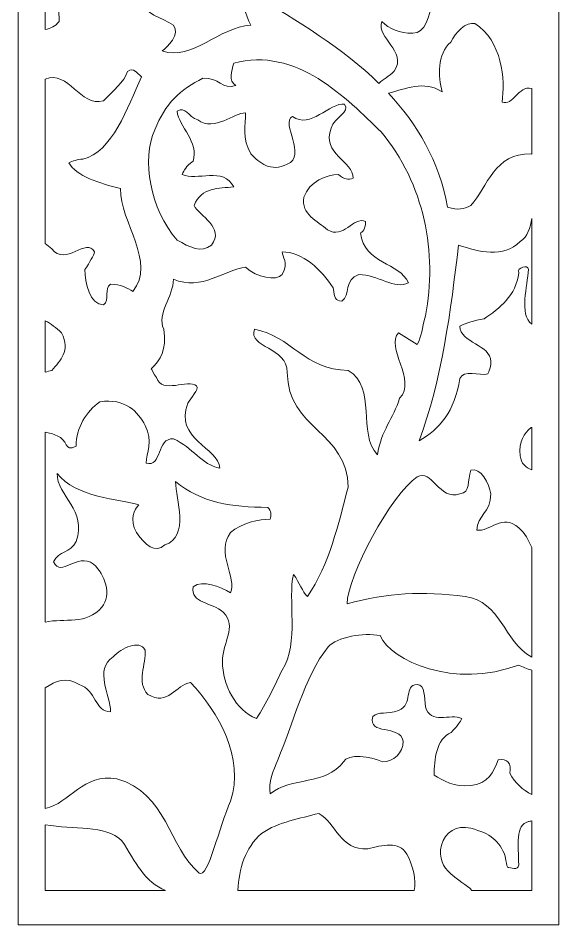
# Model space of a CAD drawing. Header units: centimetres. Extents: x -9 to 9, y -13.9 to 14.2.
# Drawn here: x 0.75 to 9, y -13.91 to -0.08 of the extents above; entities that cross this region are included whole.
import ezdxf

# ---------------------------------------------------------------- set-up
doc = ezdxf.new("R2010")
doc.units = ezdxf.units.CM
doc.header["$MEASUREMENT"] = 0
doc.layers.add('layer 1', color=7, linetype='Continuous')

msp = doc.modelspace()

# ---------------------------------------------------------------- linework, layer by layer
at = {"layer": 'layer 1', "color": 242, "lineweight": 9}
for points, knots in [([(8.99591, 14.24169), (8.99591, 14.24169), (0.754, 14.24169), (0.754, 14.24169), (0.754, 14.24169), (0.754, 14.24169), (0.754, -13.91), (0.754, -13.91), (0.754, -13.91), (0.754, -13.91), (8.99591, -13.91), (8.99591, -13.91), (8.99591, -13.91), (8.99591, -13.91), (8.99591, 14.24169), (8.99591, 14.24169)], [0, 0, 0, 0, 0.2, 0.2, 0.2, 0.2, 0.4, 0.4, 0.4, 0.4, 0.6, 0.6, 0.6, 0.6, 1, 1, 1, 1]), ([(6.25274, -1.07661), (5.70512, -0.54244), (5.01595, -0.12232), (4.33094, 0.28313), (4.33094, 0.28313), (4.12677, 0.22825), (4.22099, -0.03889), (4.29953, -0.18819), (4.29953, -0.18819), (3.8126, -0.21187), (3.41992, -0.73816), (2.94872, -0.58103), (2.94872, -0.58103), (3.02725, -0.52601), (3.23142, -0.32175), (3.12138, -0.18819), (3.12138, -0.18819), (2.94872, -0.06246), (2.65028, -0.03889), (2.65028, 0.22825), (2.65028, 0.22825), (2.68951, 0.46396), (2.76023, 0.72322), (2.94872, 0.72322), (2.94872, 0.72322), (3.1529, 0.72322), (3.30997, 0.65251), (3.41992, 0.54253), (3.41992, 0.54253), (3.51416, 0.80181), (3.02725, 0.99037), (3.23142, 1.30465), (3.23142, 1.30465), (3.31616, 1.3805), (3.40595, 1.431), (3.46774, 1.49215), (3.46774, 1.49215), (4.01486, 0.95477), (4.70601, 0.53328), (5.39299, 0.12666), (5.39299, 0.12666), (5.59627, 0.18131), (5.50244, 0.44727), (5.42426, 0.59589), (5.42426, 0.59589), (5.90903, 0.61947), (6.29999, 1.14344), (6.76912, 0.98699), (6.76912, 0.98699), (6.69092, 0.93223), (6.48764, 0.72886), (6.59721, 0.59589), (6.59721, 0.59589), (6.76912, 0.47074), (7.06623, 0.44727), (7.06623, 0.18131), (7.06623, 0.18131), (7.02716, -0.05334), (6.95675, -0.31149), (6.76912, -0.31149), (6.76912, -0.31149), (6.56582, -0.31149), (6.40944, -0.24109), (6.29999, -0.13157), (6.29999, -0.13157), (6.20614, -0.38972), (6.69092, -0.57745), (6.48764, -0.89036), (6.48764, -0.89036), (6.40345, -0.96569), (6.31424, -1.01592), (6.25274, -1.07661)], [0, 0, 0, 0, 0.05263158, 0.05263158, 0.05263158, 0.05263158, 0.10526316, 0.10526316, 0.10526316, 0.10526316, 0.15789474, 0.15789474, 0.15789474, 0.15789474, 0.21052632, 0.21052632, 0.21052632, 0.21052632, 0.26315789, 0.26315789, 0.26315789, 0.26315789, 0.31578947, 0.31578947, 0.31578947, 0.31578947, 0.36842105, 0.36842105, 0.36842105, 0.36842105, 0.42105263, 0.42105263, 0.42105263, 0.42105263, 0.47368421, 0.47368421, 0.47368421, 0.47368421, 0.52631579, 0.52631579, 0.52631579, 0.52631579, 0.57894737, 0.57894737, 0.57894737, 0.57894737, 0.63157895, 0.63157895, 0.63157895, 0.63157895, 0.68421053, 0.68421053, 0.68421053, 0.68421053, 0.73684211, 0.73684211, 0.73684211, 0.73684211, 0.78947368, 0.78947368, 0.78947368, 0.78947368, 0.84210526, 0.84210526, 0.84210526, 0.84210526, 0.89473684, 0.89473684, 0.89473684, 0.89473684, 1, 1, 1, 1]), ([(1.16837, 0.4188), (1.16837, 0.4188), (1.16837, -0.25232), (1.16837, -0.25232), (1.16837, -0.25232), (1.24681, -0.24064), (1.31867, -0.20522), (1.37796, -0.13317), (1.37796, -0.13317), (1.37796, -0.03889), (1.37796, 0.04753), (1.34657, 0.20466), (1.34657, 0.20466), (1.30503, 0.3085), (1.24258, 0.3754), (1.16837, 0.4188)], [0, 0, 0, 0, 0.2, 0.2, 0.2, 0.2, 0.4, 0.4, 0.4, 0.4, 0.6, 0.6, 0.6, 0.6, 1, 1, 1, 1]), ([(8.58154, -2.1542), (8.58154, -2.1542), (8.58154, -1.15295), (8.58154, -1.15295), (8.58154, -1.15295), (8.37634, -1.0993), (8.29685, -1.43246), (8.12961, -1.35969), (8.12961, -1.35969), (8.18434, -1.02331), (8.12961, -0.421), (7.7152, -0.16288), (7.7152, -0.16288), (7.58229, -0.13157), (7.41809, -0.29586), (7.34773, -0.44447), (7.34773, -0.44447), (7.13659, -0.6322), (7.16007, -0.96856), (7.21478, -1.20324), (7.21478, -1.20324), (6.9414, -1.02486), (6.64993, -1.16279), (6.39878, -1.22552), (6.39878, -1.22552), (6.83947, -1.69596), (7.16922, -2.2546), (7.29961, -2.96171), (7.29961, -2.96171), (7.46455, -3.0167), (7.54296, -2.99324), (7.65302, -2.93814), (7.65302, -2.93814), (7.91219, -2.65528), (8.01428, -2.12886), (8.57192, -2.15243), (8.57192, -2.15243), (8.57192, -2.15243), (8.58154, -2.1542), (8.58154, -2.1542)], [0, 0, 0, 0, 0.09090909, 0.09090909, 0.09090909, 0.09090909, 0.18181818, 0.18181818, 0.18181818, 0.18181818, 0.27272727, 0.27272727, 0.27272727, 0.27272727, 0.36363636, 0.36363636, 0.36363636, 0.36363636, 0.45454545, 0.45454545, 0.45454545, 0.45454545, 0.54545455, 0.54545455, 0.54545455, 0.54545455, 0.63636364, 0.63636364, 0.63636364, 0.63636364, 0.72727273, 0.72727273, 0.72727273, 0.72727273, 0.81818182, 0.81818182, 0.81818182, 0.81818182, 1, 1, 1, 1]), ([(1.16837, -6.39664), (1.16837, -6.39664), (1.16837, -9.29252), (1.16837, -9.29252), (1.16837, -9.29252), (1.46145, -9.22572), (1.79871, -9.33982), (2.02982, -9.06655), (2.02982, -9.06655), (2.1869, -8.87798), (2.07695, -8.56372), (1.90416, -8.40657), (1.90416, -8.40657), (1.63713, -8.22587), (1.41724, -8.61871), (1.29157, -8.37513), (1.29157, -8.37513), (1.37796, -8.19443), (1.55076, -8.24942), (1.63713, -8.06085), (1.63713, -8.06085), (1.80993, -7.58947), (1.34657, -7.36948), (1.34657, -7.02375), (1.34657, -7.02375), (1.63713, -7.39305), (2.29685, -7.41664), (2.59529, -7.50305), (2.59529, -7.50305), (2.52461, -7.57374), (2.44607, -7.72301), (2.55602, -7.92727), (2.55602, -7.92727), (2.68951, -8.11587), (2.83875, -8.24942), (2.98798, -8.11587), (2.98798, -8.11587), (3.38064, -7.98229), (3.1529, -7.41664), (3.1529, -7.14949), (3.1529, -7.14949), (3.54559, -7.47161), (4.01682, -7.54233), (4.5587, -7.54233), (4.5587, -7.54233), (4.61368, -7.58947), (4.61368, -7.66803), (4.59787, -7.72301), (4.59787, -7.72301), (4.43293, -7.72301), (4.15032, -7.77802), (3.99323, -7.92727), (3.99323, -7.92727), (3.75761, -8.22587), (4.09533, -8.61871), (3.99323, -8.84655), (3.99323, -8.84655), (3.82833, -8.75229), (3.56916, -8.64228), (3.41992, -8.75229), (3.41992, -8.75229), (3.38064, -9.01156), (3.70265, -8.98013), (3.88328, -9.14513), (3.88328, -9.14513), (4.09533, -9.373), (3.8676, -9.59299), (3.8676, -9.89152), (3.8676, -9.89152), (3.8676, -10.25296), (4.07177, -10.63796), (4.38592, -10.76368), (4.38592, -10.76368), (4.543, -10.52794), (4.65295, -10.28441), (4.77858, -10.0251), (4.77858, -10.0251), (5.04564, -9.60869), (4.85714, -8.93299), (4.95139, -8.56372), (4.95139, -8.56372), (5.04564, -8.69728), (5.08477, -8.823), (5.16341, -8.90157), (5.16341, -8.90157), (5.50114, -8.40657), (5.63464, -7.80159), (5.78385, -7.2359), (5.78385, -7.2359), (5.78385, -6.39523), (4.85714, -6.34806), (4.85714, -5.48379), (4.85714, -5.48379), (4.85714, -5.09093), (4.26027, -5.11452), (4.35451, -4.82382), (4.35451, -4.82382), (4.91212, -4.92596), (5.13199, -5.45237), (5.78385, -5.45237), (5.78385, -5.45237), (6.23141, -5.71165), (5.91735, -6.41877), (6.23141, -6.74092), (6.23141, -6.74092), (6.2865, -6.36378), (6.47498, -6.19092), (6.5692, -5.87664), (6.5692, -5.87664), (6.83624, -5.6095), (6.34146, -5.09093), (6.55339, -4.87881), (6.55339, -4.87881), (6.55339, -4.87881), (6.83624, -5.05952), (6.83624, -5.05952), (6.83624, -5.05952), (6.90692, -4.92596), (6.90692, -4.82382), (6.96191, -4.61952), (6.96191, -4.61952), (7.15038, -3.66882), (6.94619, -2.60027), (6.2865, -1.81458), (6.2865, -1.81458), (5.76815, -1.31174), (4.99066, -0.50246), (4.04037, -0.76959), (4.04037, -0.76959), (4.00895, -0.88745), (3.95398, -1.03671), (4.07177, -1.10744), (4.07177, -1.10744), (3.8676, -1.18601), (3.8126, -0.97387), (3.56916, -0.99746), (3.56916, -0.99746), (3.23142, -1.16244), (2.98798, -1.39031), (2.83875, -1.78314), (2.83875, -1.78314), (2.63447, -2.231), (2.76023, -2.99324), (3.17647, -3.46455), (3.17647, -3.46455), (3.36496, -3.57454), (3.54559, -3.66882), (3.70265, -3.54312), (3.70265, -3.54312), (3.90683, -3.27599), (3.51416, -3.09528), (3.43564, -2.93814), (3.43564, -2.93814), (3.54559, -2.65528), (3.8126, -2.67886), (4.04037, -2.65528), (4.04037, -2.65528), (3.88328, -2.3411), (3.47491, -2.56887), (3.25499, -2.46669), (3.25499, -2.46669), (3.28632, -2.39599), (3.30997, -2.3411), (3.41992, -2.2624), (3.41992, -2.2624), (3.51416, -1.97173), (3.20787, -1.73602), (3.17647, -1.50029), (3.17647, -1.50029), (3.30997, -1.42174), (3.34141, -1.57885), (3.49061, -1.63387), (3.49061, -1.63387), (3.75761, -1.81458), (4.04037, -1.52398), (4.22099, -1.52398), (4.22099, -1.52398), (4.22099, -1.70457), (4.16602, -1.91672), (4.29953, -2.15243), (4.29953, -2.15243), (4.43293, -2.28599), (4.59787, -2.43529), (4.85714, -2.30956), (4.85714, -2.30956), (5.16341, -2.17612), (4.74719, -1.68111), (4.93568, -1.57885), (4.93568, -1.57885), (5.21053, -1.78314), (5.50114, -1.36673), (5.72888, -1.39031), (5.72888, -1.39031), (5.82312, -1.52398), (5.57955, -1.57885), (5.52469, -1.75959), (5.52469, -1.75959), (5.37547, -2.15243), (5.86239, -2.2624), (5.86239, -2.52171), (5.86239, -2.52171), (5.78385, -2.54528), (5.72888, -2.54528), (5.63464, -2.46669), (5.63464, -2.46669), (5.4697, -2.46669), (5.18698, -2.56887), (5.10843, -2.81241), (5.10843, -2.81241), (5.06131, -3.07171), (5.32048, -3.1817), (5.4697, -3.30738), (5.4697, -3.30738), (5.71317, -3.46455), (5.86239, -3.09528), (6.05088, -3.1817), (6.05088, -3.1817), (6.05088, -3.25241), (6.02733, -3.33097), (5.97234, -3.35455), (5.97234, -3.35455), (6.02733, -3.83383), (6.5692, -3.8024), (6.70274, -4.11668), (6.70274, -4.11668), (6.49853, -4.22668), (6.23141, -3.99098), (5.94878, -3.99098), (5.94878, -3.99098), (5.71317, -4.06166), (5.82312, -4.30524), (5.68959, -4.39953), (5.68959, -4.39953), (5.57955, -4.38381), (5.57955, -4.36024), (5.55609, -4.19524), (5.55609, -4.19524), (5.37547, -3.91241), (5.08477, -3.64534), (4.77858, -3.64534), (4.77858, -3.64534), (4.77858, -3.72382), (4.88071, -3.8024), (4.77858, -3.99098), (4.77858, -3.99098), (4.69223, -4.09311), (4.38592, -4.03809), (4.22099, -3.88097), (4.22099, -3.88097), (3.90683, -3.91241), (3.54559, -4.25024), (3.12138, -4.06166), (3.12138, -4.06166), (3.12138, -4.32882), (2.8623, -4.58811), (2.97225, -4.82382), (2.97225, -4.82382), (3.02725, -5.14595), (2.9173, -5.29522), (2.78378, -5.4288), (2.78378, -5.4288), (2.78378, -5.4288), (2.81519, -5.50736), (2.8623, -5.56236), (2.8623, -5.56236), (2.94872, -5.82164), (3.34141, -5.57808), (3.47491, -5.68806), (3.47491, -5.68806), (3.51416, -5.74308), (3.38064, -5.87664), (3.34141, -5.95522), (3.34141, -5.95522), (3.12138, -6.49734), (3.8126, -6.63092), (3.82833, -6.94519), (3.82833, -6.94519), (3.54559, -6.8902), (3.41992, -6.63092), (3.12138, -6.49734), (3.12138, -6.49734), (2.8623, -6.47379), (2.94872, -6.94519), (2.70524, -6.86662), (2.70524, -6.86662), (2.70524, -6.71733), (2.81519, -6.52877), (2.68951, -6.29308), (2.68951, -6.29308), (2.57961, -6.08095), (2.39109, -5.87664), (1.99843, -5.93164), (1.99843, -5.93164), (1.79421, -6.08095), (1.63713, -6.32449), (1.63713, -6.60734), (1.63713, -6.60734), (1.45652, -6.71733), (1.51149, -6.49734), (1.34657, -6.45021), (1.34657, -6.45021), (1.28538, -6.4214), (1.22628, -6.40414), (1.16837, -6.39664)], [0, 0, 0, 0, 0.01298701, 0.01298701, 0.01298701, 0.01298701, 0.02597403, 0.02597403, 0.02597403, 0.02597403, 0.03896104, 0.03896104, 0.03896104, 0.03896104, 0.05194805, 0.05194805, 0.05194805, 0.05194805, 0.06493506, 0.06493506, 0.06493506, 0.06493506, 0.07792208, 0.07792208, 0.07792208, 0.07792208, 0.09090909, 0.09090909, 0.09090909, 0.09090909, 0.1038961, 0.1038961, 0.1038961, 0.1038961, 0.11688312, 0.11688312, 0.11688312, 0.11688312, 0.12987013, 0.12987013, 0.12987013, 0.12987013, 0.14285714, 0.14285714, 0.14285714, 0.14285714, 0.15584416, 0.15584416, 0.15584416, 0.15584416, 0.16883117, 0.16883117, 0.16883117, 0.16883117, 0.18181818, 0.18181818, 0.18181818, 0.18181818, 0.19480519, 0.19480519, 0.19480519, 0.19480519, 0.20779221, 0.20779221, 0.20779221, 0.20779221, 0.22077922, 0.22077922, 0.22077922, 0.22077922, 0.23376623, 0.23376623, 0.23376623, 0.23376623, 0.24675325, 0.24675325, 0.24675325, 0.24675325, 0.25974026, 0.25974026, 0.25974026, 0.25974026, 0.27272727, 0.27272727, 0.27272727, 0.27272727, 0.28571429, 0.28571429, 0.28571429, 0.28571429, 0.2987013, 0.2987013, 0.2987013, 0.2987013, 0.31168831, 0.31168831, 0.31168831, 0.31168831, 0.32467532, 0.32467532, 0.32467532, 0.32467532, 0.33766234, 0.33766234, 0.33766234, 0.33766234, 0.35064935, 0.35064935, 0.35064935, 0.35064935, 0.36363636, 0.36363636, 0.36363636, 0.36363636, 0.37662338, 0.37662338, 0.37662338, 0.37662338, 0.38961039, 0.38961039, 0.38961039, 0.38961039, 0.4025974, 0.4025974, 0.4025974, 0.4025974, 0.41558442, 0.41558442, 0.41558442, 0.41558442, 0.42857143, 0.42857143, 0.42857143, 0.42857143, 0.44155844, 0.44155844, 0.44155844, 0.44155844, 0.45454545, 0.45454545, 0.45454545, 0.45454545, 0.46753247, 0.46753247, 0.46753247, 0.46753247, 0.48051948, 0.48051948, 0.48051948, 0.48051948, 0.49350649, 0.49350649, 0.49350649, 0.49350649, 0.50649351, 0.50649351, 0.50649351, 0.50649351, 0.51948052, 0.51948052, 0.51948052, 0.51948052, 0.53246753, 0.53246753, 0.53246753, 0.53246753, 0.54545455, 0.54545455, 0.54545455, 0.54545455, 0.55844156, 0.55844156, 0.55844156, 0.55844156, 0.57142857, 0.57142857, 0.57142857, 0.57142857, 0.58441558, 0.58441558, 0.58441558, 0.58441558, 0.5974026, 0.5974026, 0.5974026, 0.5974026, 0.61038961, 0.61038961, 0.61038961, 0.61038961, 0.62337662, 0.62337662, 0.62337662, 0.62337662, 0.63636364, 0.63636364, 0.63636364, 0.63636364, 0.64935065, 0.64935065, 0.64935065, 0.64935065, 0.66233766, 0.66233766, 0.66233766, 0.66233766, 0.67532468, 0.67532468, 0.67532468, 0.67532468, 0.68831169, 0.68831169, 0.68831169, 0.68831169, 0.7012987, 0.7012987, 0.7012987, 0.7012987, 0.71428571, 0.71428571, 0.71428571, 0.71428571, 0.72727273, 0.72727273, 0.72727273, 0.72727273, 0.74025974, 0.74025974, 0.74025974, 0.74025974, 0.75324675, 0.75324675, 0.75324675, 0.75324675, 0.76623377, 0.76623377, 0.76623377, 0.76623377, 0.77922078, 0.77922078, 0.77922078, 0.77922078, 0.79220779, 0.79220779, 0.79220779, 0.79220779, 0.80519481, 0.80519481, 0.80519481, 0.80519481, 0.81818182, 0.81818182, 0.81818182, 0.81818182, 0.83116883, 0.83116883, 0.83116883, 0.83116883, 0.84415584, 0.84415584, 0.84415584, 0.84415584, 0.85714286, 0.85714286, 0.85714286, 0.85714286, 0.87012987, 0.87012987, 0.87012987, 0.87012987, 0.88311688, 0.88311688, 0.88311688, 0.88311688, 0.8961039, 0.8961039, 0.8961039, 0.8961039, 0.90909091, 0.90909091, 0.90909091, 0.90909091, 0.92207792, 0.92207792, 0.92207792, 0.92207792, 0.93506494, 0.93506494, 0.93506494, 0.93506494, 0.94805195, 0.94805195, 0.94805195, 0.94805195, 0.96103896, 0.96103896, 0.96103896, 0.96103896, 0.97402597, 0.97402597, 0.97402597, 0.97402597, 1, 1, 1, 1]), ([(1.16837, -1.01261), (1.16837, -1.01261), (1.16837, -3.51903), (1.16837, -3.51903), (1.16837, -3.51903), (1.19777, -3.54715), (1.23044, -3.57388), (1.26801, -3.59813), (1.26801, -3.59813), (1.47223, -3.88097), (1.79421, -3.40954), (1.91988, -3.64534), (1.91988, -3.64534), (1.90416, -3.70027), (1.8492, -3.8024), (1.77065, -3.91241), (1.77065, -3.91241), (1.77065, -4.11668), (1.8492, -4.45453), (2.05338, -4.45453), (2.05338, -4.45453), (2.16333, -4.38381), (2.05338, -4.19524), (2.16333, -4.14027), (2.16333, -4.14027), (2.31255, -4.14027), (2.42252, -4.19524), (2.50106, -4.25024), (2.50106, -4.25024), (2.8623, -3.8024), (2.31255, -3.20525), (2.31255, -2.67886), (2.31255, -2.67886), (1.99843, -2.60027), (1.63713, -2.49026), (1.52718, -2.28599), (1.52718, -2.28599), (1.58218, -2.2624), (1.66071, -2.231), (1.73926, -2.231), (1.73926, -2.231), (2.1869, -2.12886), (2.42252, -1.44528), (2.63447, -0.97387), (2.63447, -0.97387), (2.55602, -0.9189), (2.52461, -0.82461), (2.42252, -0.89531), (2.42252, -0.89531), (2.36754, -1.05244), (2.2026, -1.18601), (2.05338, -1.34314), (2.05338, -1.34314), (1.69548, -1.44217), (1.5222, -0.8617), (1.16837, -1.01261)], [0, 0, 0, 0, 0.06666667, 0.06666667, 0.06666667, 0.06666667, 0.13333333, 0.13333333, 0.13333333, 0.13333333, 0.2, 0.2, 0.2, 0.2, 0.26666667, 0.26666667, 0.26666667, 0.26666667, 0.33333333, 0.33333333, 0.33333333, 0.33333333, 0.4, 0.4, 0.4, 0.4, 0.46666667, 0.46666667, 0.46666667, 0.46666667, 0.53333333, 0.53333333, 0.53333333, 0.53333333, 0.6, 0.6, 0.6, 0.6, 0.66666667, 0.66666667, 0.66666667, 0.66666667, 0.73333333, 0.73333333, 0.73333333, 0.73333333, 0.8, 0.8, 0.8, 0.8, 0.86666667, 0.86666667, 0.86666667, 0.86666667, 1, 1, 1, 1]), ([(8.58154, -4.74911), (8.58154, -4.74911), (8.58154, -3.13708), (8.58154, -3.13708), (8.58154, -3.13708), (8.56153, -3.27638), (8.5241, -3.40902), (8.40697, -3.48812), (8.40697, -3.48812), (8.13996, -3.74739), (7.78652, -3.64534), (7.46455, -3.54312), (7.46455, -3.54312), (7.3546, -4.53309), (7.20525, -5.6095), (6.86765, -6.52877), (6.86765, -6.52877), (7.17393, -6.34806), (7.40955, -6.08095), (7.4881, -5.57808), (7.4881, -5.57808), (7.54296, -5.4288), (7.78652, -5.5388), (7.91219, -5.50736), (7.91219, -5.50736), (7.91219, -5.50736), (7.95933, -5.4288), (7.95933, -5.3188), (7.95933, -5.3188), (7.95933, -5.05952), (7.4881, -5.03596), (7.4881, -4.77665), (7.4881, -4.77665), (7.59805, -4.72168), (7.6922, -4.69809), (7.8571, -4.66667), (7.8571, -4.66667), (8.08496, -4.50954), (8.35188, -4.30524), (8.3834, -3.9674), (8.3834, -3.9674), (8.35188, -3.88097), (8.53264, -3.83383), (8.53264, -3.91241), (8.53264, -3.91241), (8.5185, -4.16519), (8.38537, -4.59358), (8.58154, -4.74911)], [0, 0, 0, 0, 0.07692308, 0.07692308, 0.07692308, 0.07692308, 0.15384615, 0.15384615, 0.15384615, 0.15384615, 0.23076923, 0.23076923, 0.23076923, 0.23076923, 0.30769231, 0.30769231, 0.30769231, 0.30769231, 0.38461538, 0.38461538, 0.38461538, 0.38461538, 0.46153846, 0.46153846, 0.46153846, 0.46153846, 0.53846154, 0.53846154, 0.53846154, 0.53846154, 0.61538462, 0.61538462, 0.61538462, 0.61538462, 0.69230769, 0.69230769, 0.69230769, 0.69230769, 0.76923077, 0.76923077, 0.76923077, 0.76923077, 0.84615385, 0.84615385, 0.84615385, 0.84615385, 1, 1, 1, 1]), ([(1.16837, -4.69594), (1.16837, -4.69594), (1.16837, -5.47979), (1.16837, -5.47979), (1.16837, -5.47979), (1.20059, -5.47082), (1.23372, -5.4616), (1.26801, -5.45237), (1.26801, -5.45237), (1.40154, -5.29522), (1.55076, -5.1695), (1.41724, -4.87881), (1.41724, -4.87881), (1.33414, -4.80526), (1.25367, -4.74341), (1.16837, -4.69594)], [0, 0, 0, 0, 0.2, 0.2, 0.2, 0.2, 0.4, 0.4, 0.4, 0.4, 0.6, 0.6, 0.6, 0.6, 1, 1, 1, 1]), ([(8.58154, -6.97155), (8.58154, -6.97155), (8.58154, -6.32345), (8.58154, -6.32345), (8.58154, -6.32345), (8.58154, -6.32345), (8.57192, -6.32449), (8.57192, -6.32449), (8.57192, -6.32449), (8.46194, -6.41877), (8.3834, -6.52877), (8.40697, -6.75662), (8.40697, -6.75662), (8.41938, -6.87449), (8.49174, -6.93354), (8.58154, -6.97155)], [0, 0, 0, 0, 0.2, 0.2, 0.2, 0.2, 0.4, 0.4, 0.4, 0.4, 0.6, 0.6, 0.6, 0.6, 1, 1, 1, 1]), ([(8.58154, -9.82907), (8.58154, -9.82907), (8.58154, -8.15455), (8.58154, -8.15455), (8.58154, -8.15455), (8.53368, -8.04461), (8.48266, -7.93298), (8.3834, -7.85659), (8.3834, -7.85659), (8.13996, -7.6209), (7.93574, -7.92727), (7.74727, -7.888), (7.74727, -7.888), (7.74727, -7.66803), (7.95933, -7.6209), (7.95933, -7.33803), (7.95933, -7.33803), (7.93574, -7.1809), (7.80224, -6.92162), (7.65302, -6.97663), (7.65302, -6.97663), (7.59805, -7.13376), (7.65302, -7.31448), (7.4881, -7.33803), (7.4881, -7.33803), (7.17393, -7.44804), (7.05602, -6.93734), (6.83624, -7.07877), (6.83624, -7.07877), (6.44357, -7.33018), (5.76815, -8.60299), (5.76815, -9.01156), (5.76815, -9.01156), (6.38848, -8.84655), (6.91476, -8.81514), (7.56662, -8.90157), (7.56662, -8.90157), (8.11336, -8.97319), (8.14773, -9.57897), (8.58154, -9.82907)], [0, 0, 0, 0, 0.09090909, 0.09090909, 0.09090909, 0.09090909, 0.18181818, 0.18181818, 0.18181818, 0.18181818, 0.27272727, 0.27272727, 0.27272727, 0.27272727, 0.36363636, 0.36363636, 0.36363636, 0.36363636, 0.45454545, 0.45454545, 0.45454545, 0.45454545, 0.54545455, 0.54545455, 0.54545455, 0.54545455, 0.63636364, 0.63636364, 0.63636364, 0.63636364, 0.72727273, 0.72727273, 0.72727273, 0.72727273, 0.81818182, 0.81818182, 0.81818182, 0.81818182, 1, 1, 1, 1]), ([(8.58154, -11.92255), (8.58154, -11.92255), (8.58154, -10.02423), (8.58154, -10.02423), (8.58154, -10.02423), (8.51254, -10.0061), (8.44429, -9.98208), (8.3834, -9.94656), (8.3834, -9.94656), (7.4017, -10.31581), (6.43571, -9.88367), (6.27078, -9.49868), (6.27078, -9.49868), (6.01946, -9.45156), (5.61892, -9.5144), (5.47755, -9.67155), (5.47755, -9.67155), (5.1163, -10.11939), (4.92771, -10.88938), (4.71578, -11.38438), (4.71578, -11.38438), (4.64509, -11.56508), (4.5587, -11.7301), (4.59787, -11.9108), (4.59787, -11.9108), (4.91212, -11.6515), (5.44614, -11.78507), (5.71317, -11.42367), (5.71317, -11.42367), (5.78385, -11.29009), (6.12156, -11.33722), (6.31003, -11.42367), (6.31003, -11.42367), (6.47498, -11.42367), (6.6242, -11.29009), (6.6242, -11.10935), (6.6242, -11.10935), (6.5692, -10.84224), (6.08229, -11.03079), (6.16083, -10.73223), (6.16083, -10.73223), (6.25508, -10.63796), (6.36503, -10.71653), (6.55339, -10.63796), (6.55339, -10.63796), (6.78127, -10.55153), (6.6242, -10.24511), (6.83624, -10.24511), (6.83624, -10.24511), (6.96191, -10.24511), (6.94619, -10.44938), (6.96191, -10.58296), (6.96191, -10.58296), (7.04034, -10.86581), (7.33888, -10.67725), (7.5195, -10.76368), (7.5195, -10.76368), (7.4881, -10.81082), (7.46455, -10.86581), (7.3546, -10.97582), (7.3546, -10.97582), (7.12684, -11.07008), (7.09541, -11.39224), (7.09541, -11.62794), (7.09541, -11.62794), (7.22893, -11.70651), (7.39383, -11.81652), (7.65302, -11.78507), (7.65302, -11.78507), (7.91219, -11.7615), (8.01428, -11.57294), (8.06928, -11.39224), (8.06928, -11.39224), (8.21848, -11.36866), (8.27345, -11.44722), (8.2499, -11.59653), (8.2499, -11.59653), (8.32837, -11.75021), (8.44627, -11.84942), (8.58154, -11.92255)], [0, 0, 0, 0, 0.04761905, 0.04761905, 0.04761905, 0.04761905, 0.0952381, 0.0952381, 0.0952381, 0.0952381, 0.14285714, 0.14285714, 0.14285714, 0.14285714, 0.19047619, 0.19047619, 0.19047619, 0.19047619, 0.23809524, 0.23809524, 0.23809524, 0.23809524, 0.28571429, 0.28571429, 0.28571429, 0.28571429, 0.33333333, 0.33333333, 0.33333333, 0.33333333, 0.38095238, 0.38095238, 0.38095238, 0.38095238, 0.42857143, 0.42857143, 0.42857143, 0.42857143, 0.47619048, 0.47619048, 0.47619048, 0.47619048, 0.52380952, 0.52380952, 0.52380952, 0.52380952, 0.57142857, 0.57142857, 0.57142857, 0.57142857, 0.61904762, 0.61904762, 0.61904762, 0.61904762, 0.66666667, 0.66666667, 0.66666667, 0.66666667, 0.71428571, 0.71428571, 0.71428571, 0.71428571, 0.76190476, 0.76190476, 0.76190476, 0.76190476, 0.80952381, 0.80952381, 0.80952381, 0.80952381, 0.85714286, 0.85714286, 0.85714286, 0.85714286, 0.9047619, 0.9047619, 0.9047619, 0.9047619, 1, 1, 1, 1]), ([(1.16837, -10.29573), (1.16837, -10.29573), (1.16837, -12.13618), (1.16837, -12.13618), (1.16837, -12.13618), (1.53583, -12.05682), (1.74895, -11.59276), (2.25759, -11.68294), (2.25759, -11.68294), (3.02725, -11.89508), (3.04295, -12.72793), (3.51416, -13.12077), (3.51416, -13.12077), (3.6477, -13.21505), (3.82048, -12.39792), (3.99323, -12.02078), (3.99323, -12.02078), (4.20529, -11.36866), (3.8126, -10.66153), (3.38064, -10.21367), (3.38064, -10.21367), (3.1529, -10.24511), (3.04295, -10.58296), (2.72881, -10.39441), (2.72881, -10.39441), (2.55602, -10.21367), (2.70524, -9.93083), (2.68951, -9.71869), (2.68951, -9.71869), (2.59529, -9.55369), (2.33612, -9.68727), (2.2026, -9.82082), (2.2026, -9.82082), (1.90416, -10.0251), (2.16333, -10.39441), (2.16333, -10.66153), (2.16333, -10.66153), (1.91988, -10.66153), (1.94343, -10.32368), (1.68426, -10.24511), (1.68426, -10.24511), (1.48489, -10.11716), (1.32157, -10.18929), (1.16837, -10.29573)], [0, 0, 0, 0, 0.08333333, 0.08333333, 0.08333333, 0.08333333, 0.16666667, 0.16666667, 0.16666667, 0.16666667, 0.25, 0.25, 0.25, 0.25, 0.33333333, 0.33333333, 0.33333333, 0.33333333, 0.41666667, 0.41666667, 0.41666667, 0.41666667, 0.5, 0.5, 0.5, 0.5, 0.58333333, 0.58333333, 0.58333333, 0.58333333, 0.66666667, 0.66666667, 0.66666667, 0.66666667, 0.75, 0.75, 0.75, 0.75, 0.83333333, 0.83333333, 0.83333333, 0.83333333, 1, 1, 1, 1]), ([(4.10355, -13.38331), (4.10355, -13.38331), (6.78793, -13.38331), (6.78793, -13.38331), (6.78793, -13.38331), (6.82721, -13.22999), (6.77231, -13.01092), (6.67915, -12.83006), (6.67915, -12.83006), (6.55339, -12.62579), (6.31003, -12.69648), (6.08229, -12.7515), (6.08229, -12.7515), (5.6582, -12.77504), (5.60322, -12.35863), (5.3362, -12.20936), (5.3362, -12.20936), (5.06131, -12.28792), (4.72363, -12.33508), (4.46446, -12.51578), (4.46446, -12.51578), (4.2116, -12.7377), (4.11915, -13.05235), (4.10355, -13.38331)], [0, 0, 0, 0, 0.14285714, 0.14285714, 0.14285714, 0.14285714, 0.28571429, 0.28571429, 0.28571429, 0.28571429, 0.42857143, 0.42857143, 0.42857143, 0.42857143, 0.57142857, 0.57142857, 0.57142857, 0.57142857, 0.71428571, 0.71428571, 0.71428571, 0.71428571, 1, 1, 1, 1]), ([(1.16837, -12.38273), (1.16837, -12.38273), (1.16837, -13.38331), (1.16837, -13.38331), (1.16837, -13.38331), (1.16837, -13.38331), (3.00087, -13.38331), (3.00087, -13.38331), (3.00087, -13.38331), (2.69243, -13.26836), (2.53528, -12.9471), (2.33612, -12.62579), (2.33612, -12.62579), (2.0768, -12.3784), (1.59983, -12.46459), (1.16837, -12.38273)], [0, 0, 0, 0, 0.2, 0.2, 0.2, 0.2, 0.4, 0.4, 0.4, 0.4, 0.6, 0.6, 0.6, 0.6, 1, 1, 1, 1]), ([(7.67151, -13.38331), (7.67151, -13.38331), (8.58154, -13.38331), (8.58154, -13.38331), (8.58154, -13.38331), (8.58154, -13.38331), (8.58154, -12.32375), (8.58154, -12.32375), (8.58154, -12.32375), (8.56523, -12.32765), (8.54891, -12.33146), (8.53264, -12.33508), (8.53264, -12.33508), (8.32843, -12.3822), (8.3834, -12.69648), (8.3834, -12.99506), (8.3834, -12.99506), (8.3834, -13.08932), (8.2499, -13.03435), (8.21848, -13.03435), (8.21848, -13.03435), (8.19482, -12.99506), (8.19482, -12.96364), (8.17921, -12.8615), (8.17921, -12.8615), (8.08496, -12.62579), (7.95933, -12.51578), (7.65302, -12.43722), (7.65302, -12.43722), (7.43312, -12.3822), (7.26033, -12.49221), (7.20525, -12.69648), (7.20525, -12.69648), (7.11265, -13.09394), (7.51118, -13.2177), (7.67151, -13.38331)], [0, 0, 0, 0, 0.1, 0.1, 0.1, 0.1, 0.2, 0.2, 0.2, 0.2, 0.3, 0.3, 0.3, 0.3, 0.4, 0.4, 0.4, 0.4, 0.5, 0.5, 0.5, 0.5, 0.6, 0.6, 0.6, 0.6, 0.7, 0.7, 0.7, 0.7, 0.8, 0.8, 0.8, 0.8, 1, 1, 1, 1])]:
    msp.add_open_spline(points, degree=3, knots=knots, dxfattribs=at)

doc.saveas('drawing.dxf')
